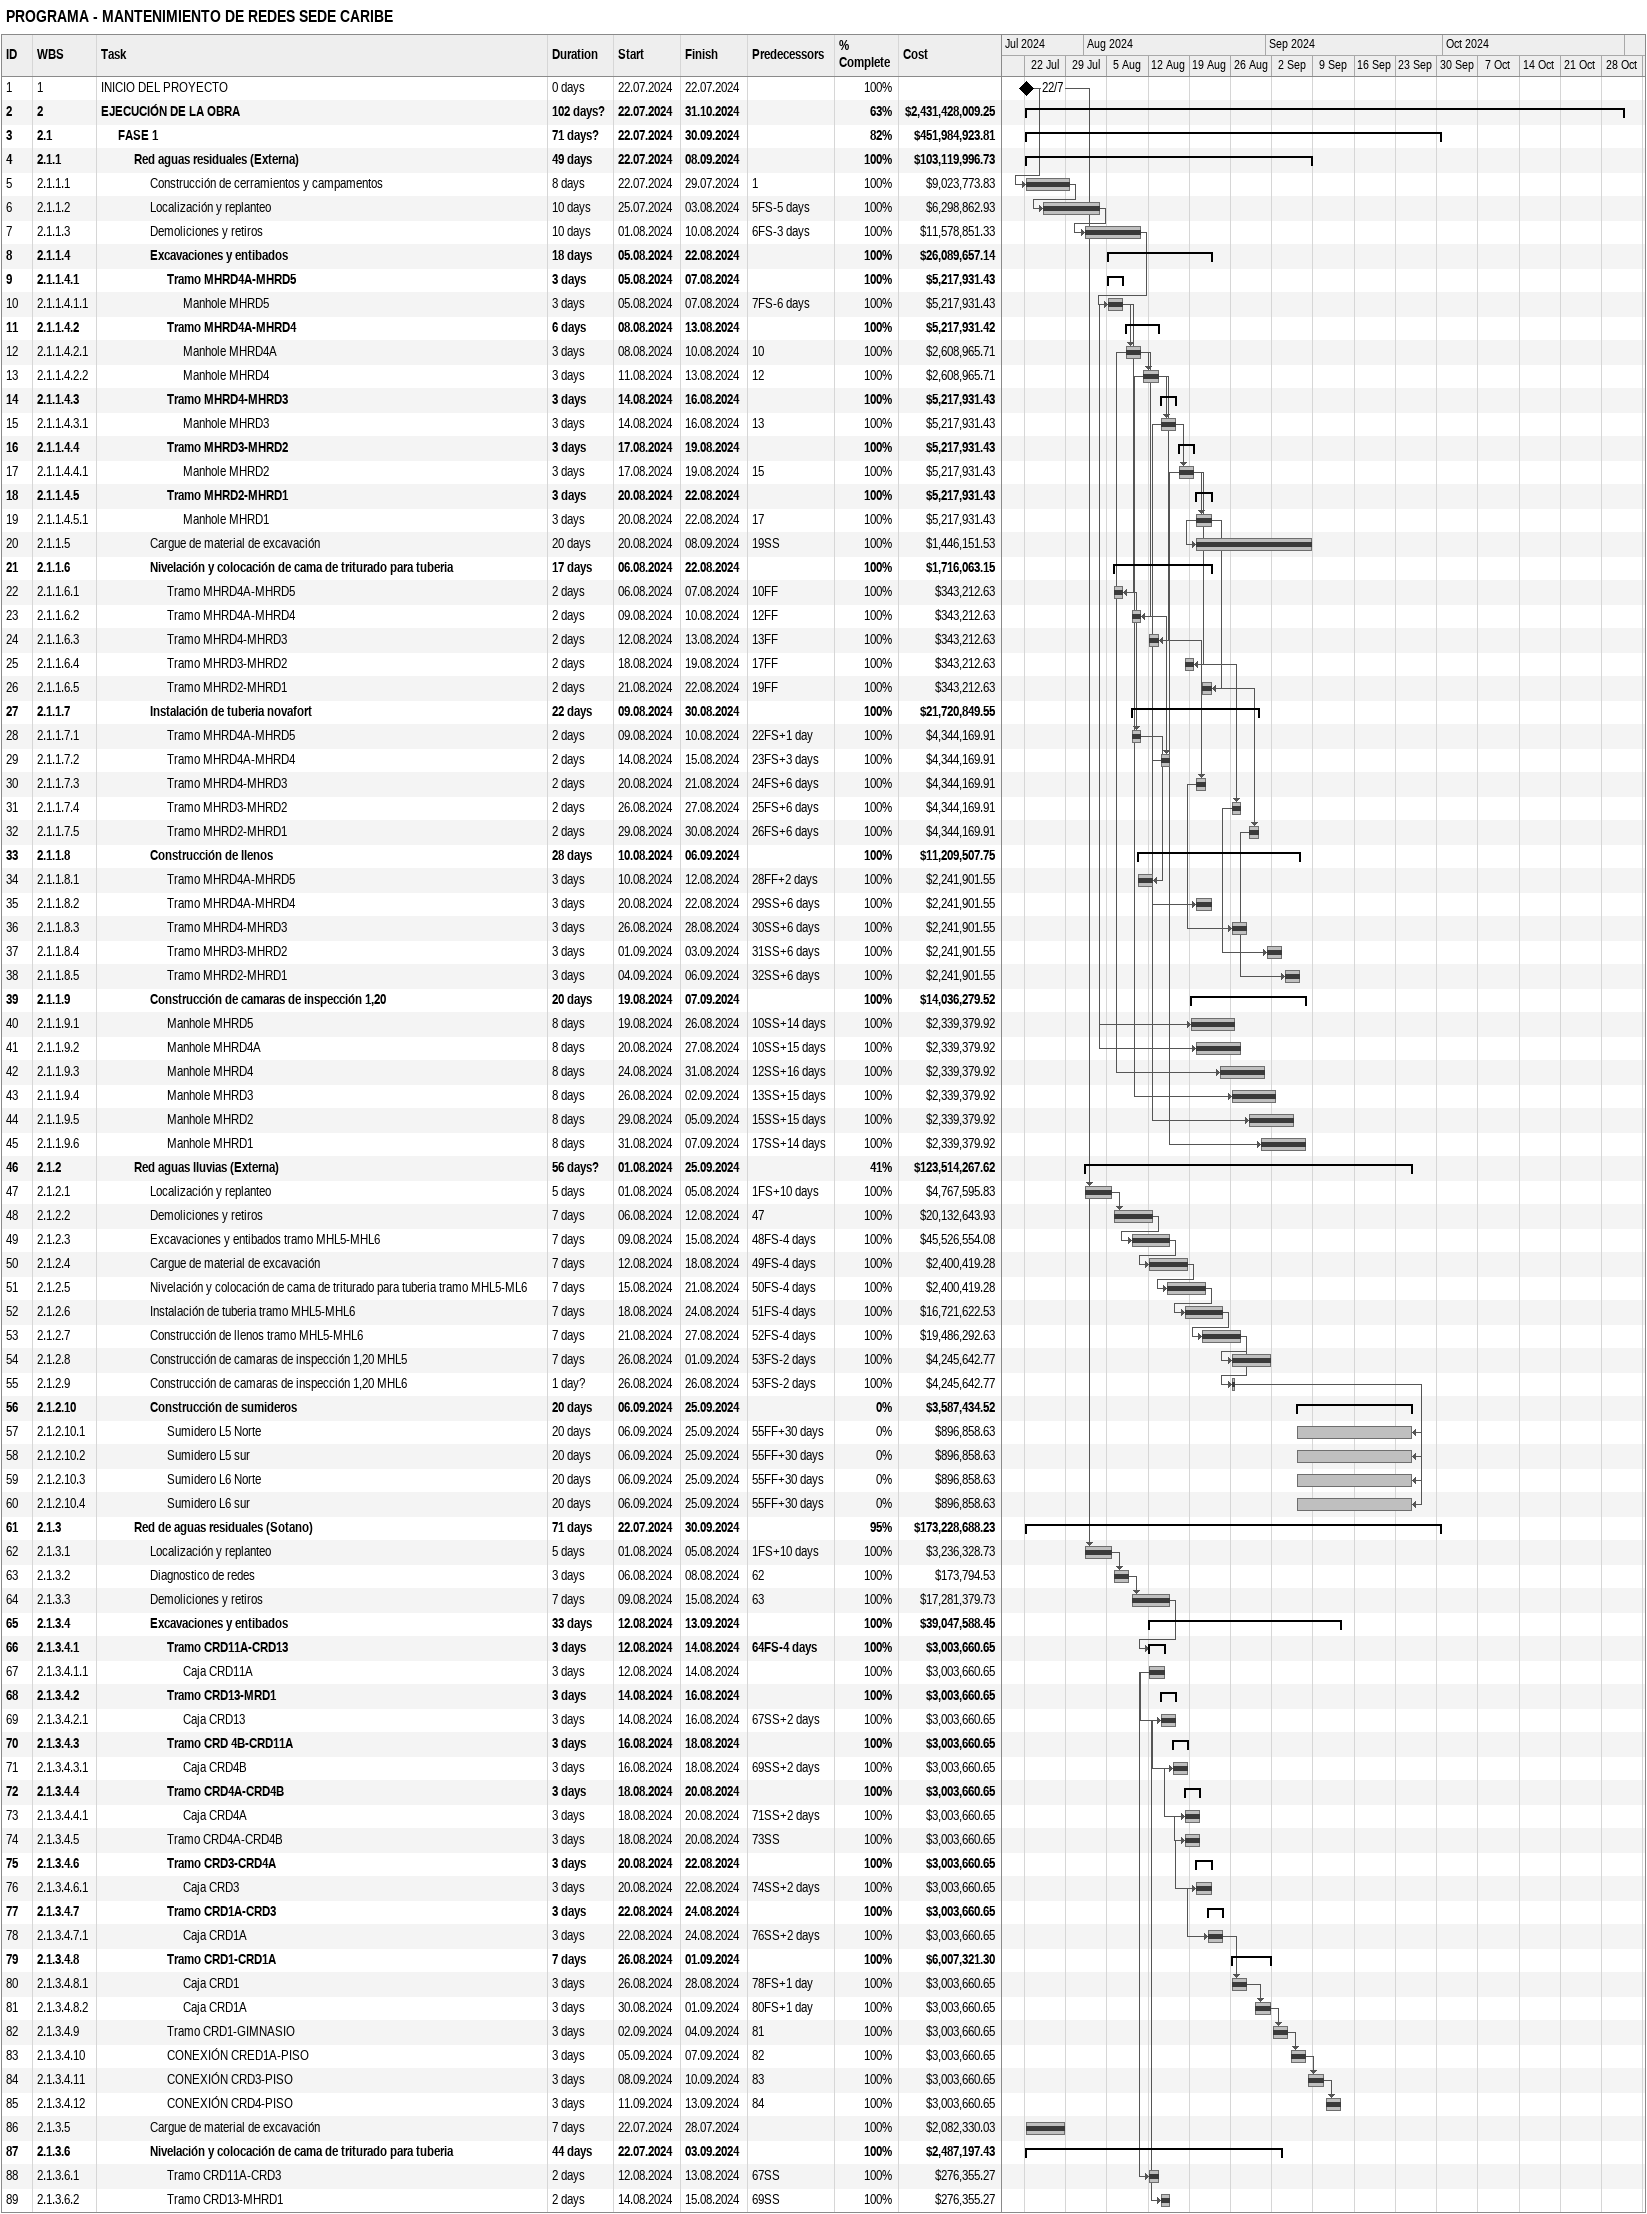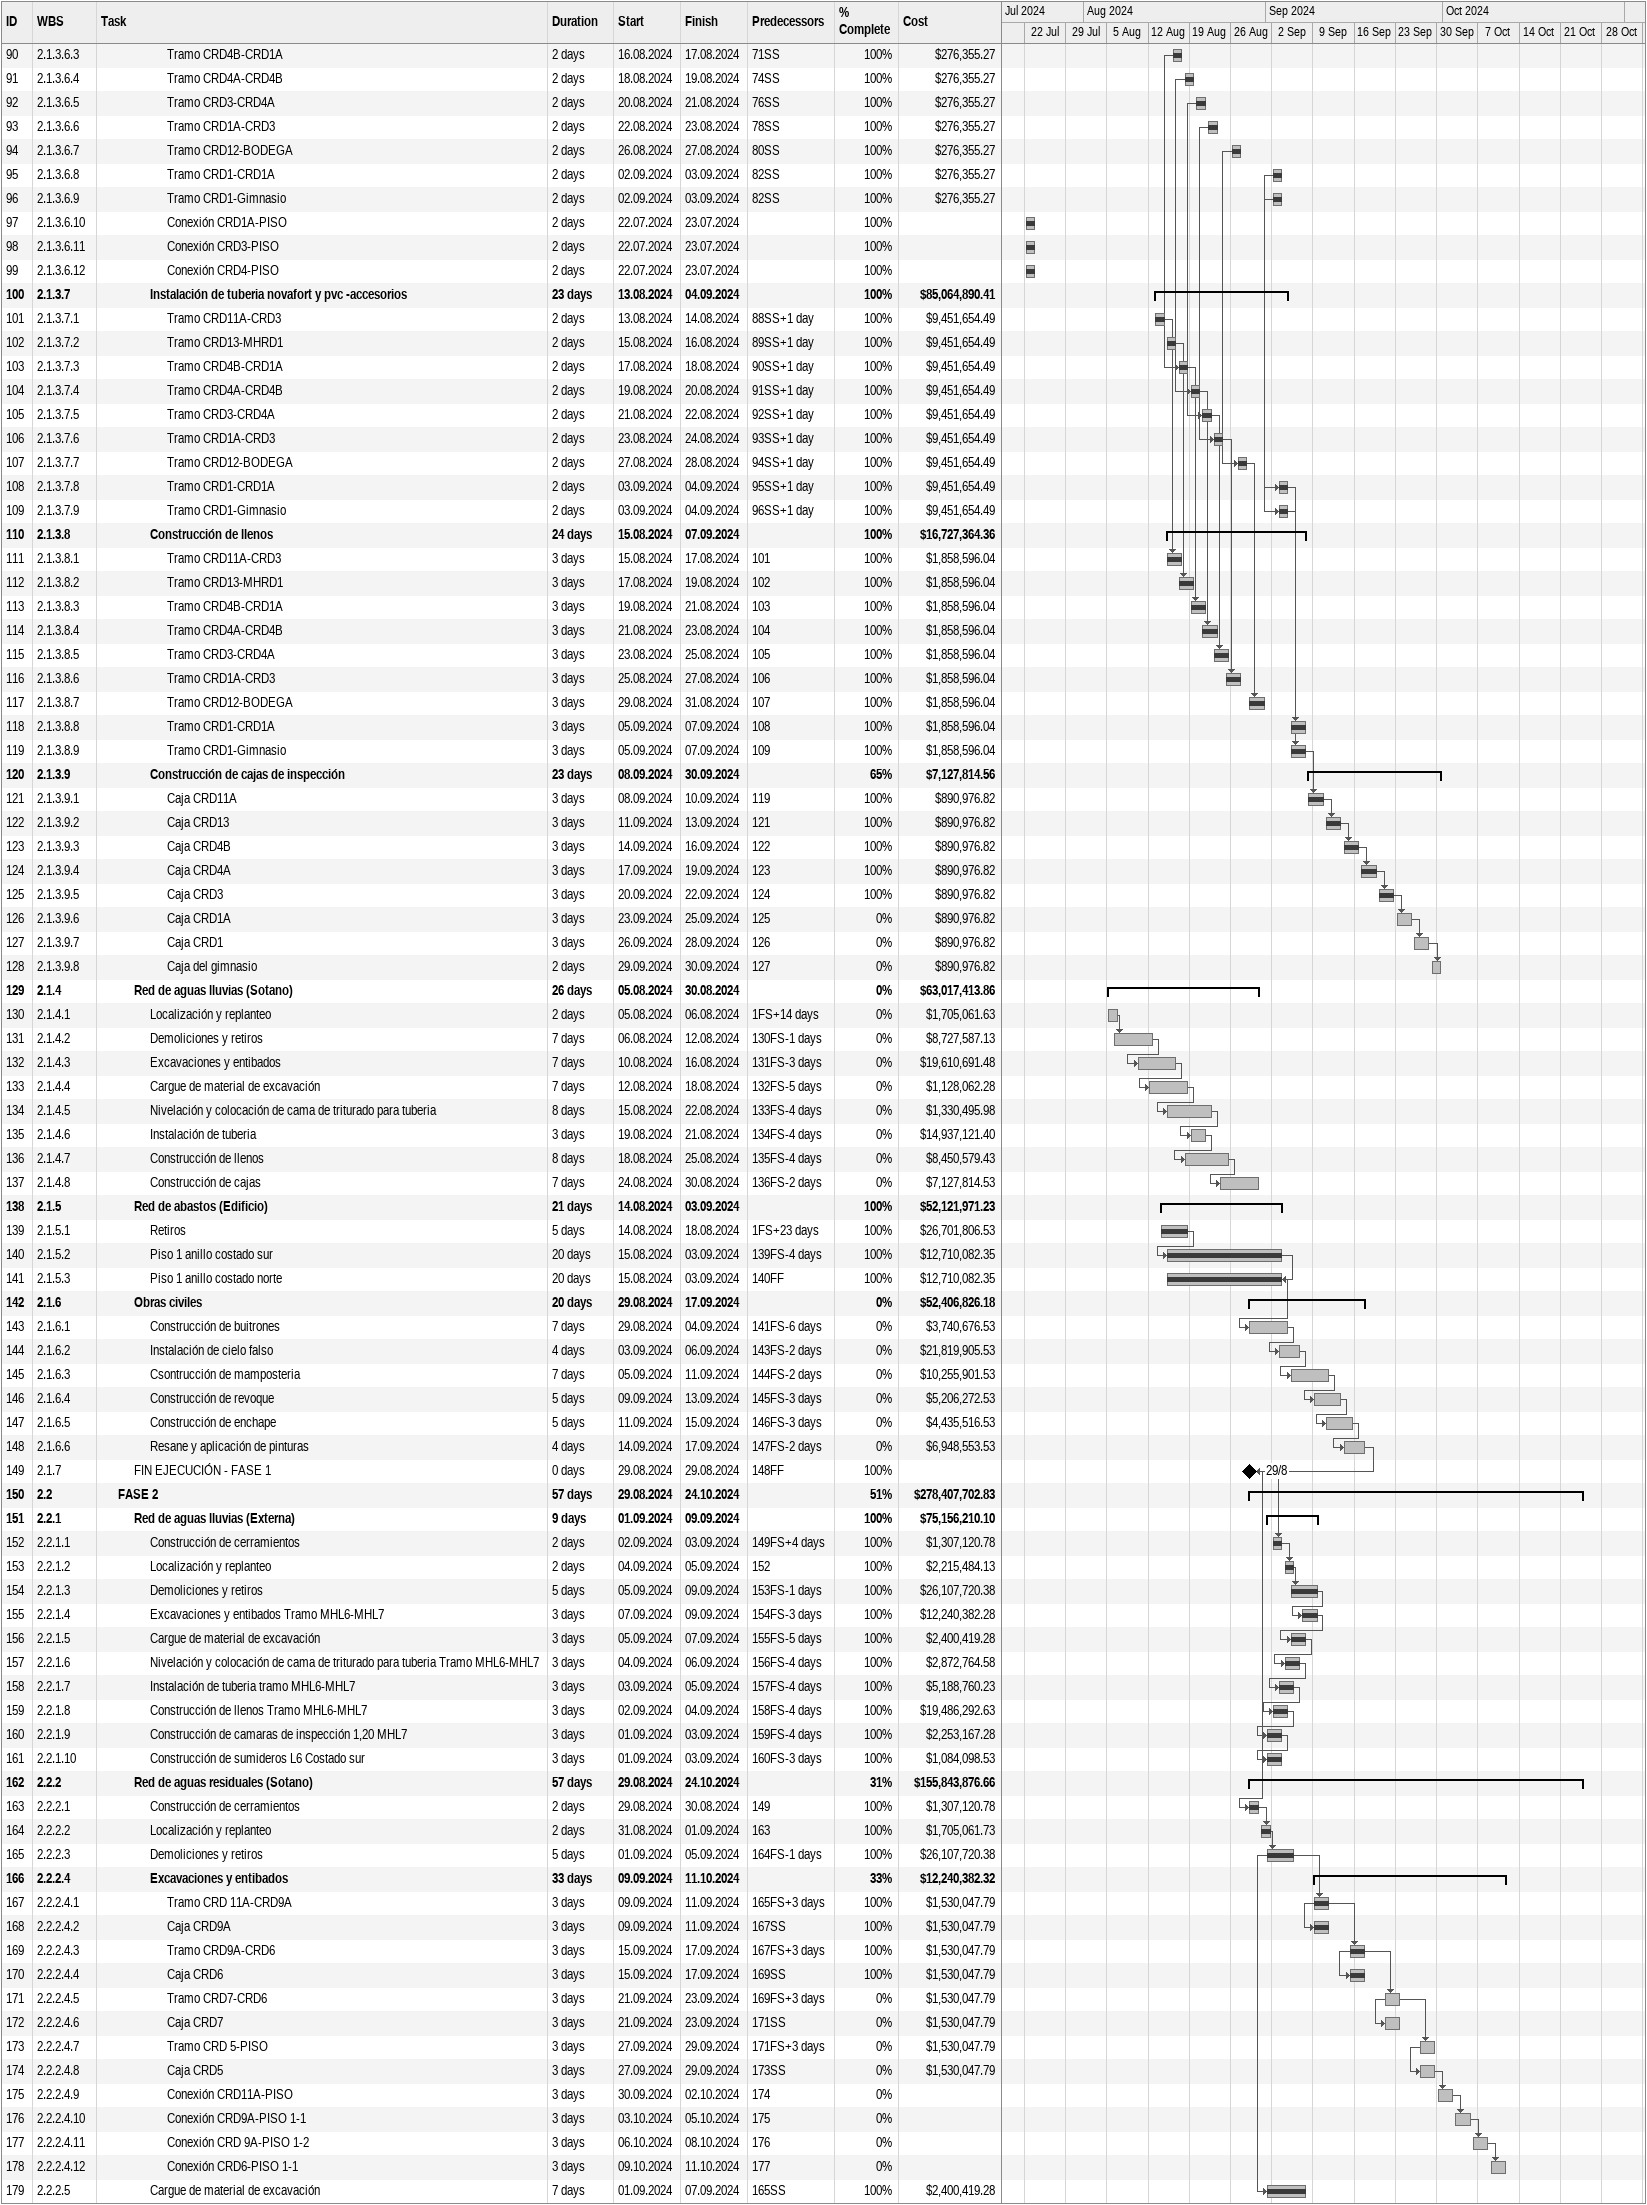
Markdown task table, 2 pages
PROGRAMA - MANTENIMIENTO DE REDES SEDE CARIBE

| ID | WBS | Task | Duration | Start | Finish | Predecessors | % complete | Cost ($) |
|---|---|---|---|---|---|---|---|---|
| 1 | 1 | INICIO DEL PROYECTO | 0d | 2024-07-22 | 2024-07-22 |  | 100 |  |
| 2 | 2 | **EJECUCIÓN DE LA OBRA** | 102d? | 2024-07-22 | 2024-10-31 |  | 63 | 2431428009.25 |
| 3 | 2.1 | **FASE 1** | 71d? | 2024-07-22 | 2024-09-30 |  | 82 | 451984923.81 |
| 4 | 2.1.1 | **Red aguas residuales (Externa)** | 49d | 2024-07-22 | 2024-09-08 |  | 100 | 103119996.73 |
| 5 | 2.1.1.1 | Construcción de cerramientos y campamentos | 8d | 2024-07-22 | 2024-07-29 | 1 | 100 | 9023773.83 |
| 6 | 2.1.1.2 | Localización y replanteo | 10d | 2024-07-25 | 2024-08-03 | 5FS-5d | 100 | 6298862.93 |
| 7 | 2.1.1.3 | Demoliciones y retiros | 10d | 2024-08-01 | 2024-08-10 | 6FS-3d | 100 | 11578851.33 |
| 8 | 2.1.1.4 | **Excavaciones y entibados** | 18d | 2024-08-05 | 2024-08-22 |  | 100 | 26089657.14 |
| 9 | 2.1.1.4.1 | **Tramo MHRD4A-MHRD5** | 3d | 2024-08-05 | 2024-08-07 |  | 100 | 5217931.43 |
| 10 | 2.1.1.4.1.1 | Manhole MHRD5 | 3d | 2024-08-05 | 2024-08-07 | 7FS-6d | 100 | 5217931.43 |
| 11 | 2.1.1.4.2 | **Tramo MHRD4A-MHRD4** | 6d | 2024-08-08 | 2024-08-13 |  | 100 | 5217931.42 |
| 12 | 2.1.1.4.2.1 | Manhole MHRD4A | 3d | 2024-08-08 | 2024-08-10 | 10 | 100 | 2608965.71 |
| 13 | 2.1.1.4.2.2 | Manhole MHRD4 | 3d | 2024-08-11 | 2024-08-13 | 12 | 100 | 2608965.71 |
| 14 | 2.1.1.4.3 | **Tramo MHRD4-MHRD3** | 3d | 2024-08-14 | 2024-08-16 |  | 100 | 5217931.43 |
| 15 | 2.1.1.4.3.1 | Manhole MHRD3 | 3d | 2024-08-14 | 2024-08-16 | 13 | 100 | 5217931.43 |
| 16 | 2.1.1.4.4 | **Tramo MHRD3-MHRD2** | 3d | 2024-08-17 | 2024-08-19 |  | 100 | 5217931.43 |
| 17 | 2.1.1.4.4.1 | Manhole MHRD2 | 3d | 2024-08-17 | 2024-08-19 | 15 | 100 | 5217931.43 |
| 18 | 2.1.1.4.5 | **Tramo MHRD2-MHRD1** | 3d | 2024-08-20 | 2024-08-22 |  | 100 | 5217931.43 |
| 19 | 2.1.1.4.5.1 | Manhole MHRD1 | 3d | 2024-08-20 | 2024-08-22 | 17 | 100 | 5217931.43 |
| 20 | 2.1.1.5 | Cargue de material de excavación | 20d | 2024-08-20 | 2024-09-08 | 19SS | 100 | 1446151.53 |
| 21 | 2.1.1.6 | **Nivelación y colocación de cama de triturado para tuberia** | 17d | 2024-08-06 | 2024-08-22 |  | 100 | 1716063.15 |
| 22 | 2.1.1.6.1 | Tramo MHRD4A-MHRD5 | 2d | 2024-08-06 | 2024-08-07 | 10FF | 100 | 343212.63 |
| 23 | 2.1.1.6.2 | Tramo MHRD4A-MHRD4 | 2d | 2024-08-09 | 2024-08-10 | 12FF | 100 | 343212.63 |
| 24 | 2.1.1.6.3 | Tramo MHRD4-MHRD3 | 2d | 2024-08-12 | 2024-08-13 | 13FF | 100 | 343212.63 |
| 25 | 2.1.1.6.4 | Tramo MHRD3-MHRD2 | 2d | 2024-08-18 | 2024-08-19 | 17FF | 100 | 343212.63 |
| 26 | 2.1.1.6.5 | Tramo MHRD2-MHRD1 | 2d | 2024-08-21 | 2024-08-22 | 19FF | 100 | 343212.63 |
| 27 | 2.1.1.7 | **Instalación de tuberia novafort** | 22d | 2024-08-09 | 2024-08-30 |  | 100 | 21720849.55 |
| 28 | 2.1.1.7.1 | Tramo MHRD4A-MHRD5 | 2d | 2024-08-09 | 2024-08-10 | 22FS+1d | 100 | 4344169.91 |
| 29 | 2.1.1.7.2 | Tramo MHRD4A-MHRD4 | 2d | 2024-08-14 | 2024-08-15 | 23FS+3d | 100 | 4344169.91 |
| 30 | 2.1.1.7.3 | Tramo MHRD4-MHRD3 | 2d | 2024-08-20 | 2024-08-21 | 24FS+6d | 100 | 4344169.91 |
| 31 | 2.1.1.7.4 | Tramo MHRD3-MHRD2 | 2d | 2024-08-26 | 2024-08-27 | 25FS+6d | 100 | 4344169.91 |
| 32 | 2.1.1.7.5 | Tramo MHRD2-MHRD1 | 2d | 2024-08-29 | 2024-08-30 | 26FS+6d | 100 | 4344169.91 |
| 33 | 2.1.1.8 | **Construcción de llenos** | 28d | 2024-08-10 | 2024-09-06 |  | 100 | 11209507.75 |
| 34 | 2.1.1.8.1 | Tramo MHRD4A-MHRD5 | 3d | 2024-08-10 | 2024-08-12 | 28FF+2d | 100 | 2241901.55 |
| 35 | 2.1.1.8.2 | Tramo MHRD4A-MHRD4 | 3d | 2024-08-20 | 2024-08-22 | 29SS+6d | 100 | 2241901.55 |
| 36 | 2.1.1.8.3 | Tramo MHRD4-MHRD3 | 3d | 2024-08-26 | 2024-08-28 | 30SS+6d | 100 | 2241901.55 |
| 37 | 2.1.1.8.4 | Tramo MHRD3-MHRD2 | 3d | 2024-09-01 | 2024-09-03 | 31SS+6d | 100 | 2241901.55 |
| 38 | 2.1.1.8.5 | Tramo MHRD2-MHRD1 | 3d | 2024-09-04 | 2024-09-06 | 32SS+6d | 100 | 2241901.55 |
| 39 | 2.1.1.9 | **Construcción de camaras de inspección 1,20** | 20d | 2024-08-19 | 2024-09-07 |  | 100 | 14036279.52 |
| 40 | 2.1.1.9.1 | Manhole MHRD5 | 8d | 2024-08-19 | 2024-08-26 | 10SS+14d | 100 | 2339379.92 |
| 41 | 2.1.1.9.2 | Manhole MHRD4A | 8d | 2024-08-20 | 2024-08-27 | 10SS+15d | 100 | 2339379.92 |
| 42 | 2.1.1.9.3 | Manhole MHRD4 | 8d | 2024-08-24 | 2024-08-31 | 12SS+16d | 100 | 2339379.92 |
| 43 | 2.1.1.9.4 | Manhole MHRD3 | 8d | 2024-08-26 | 2024-09-02 | 13SS+15d | 100 | 2339379.92 |
| 44 | 2.1.1.9.5 | Manhole MHRD2 | 8d | 2024-08-29 | 2024-09-05 | 15SS+15d | 100 | 2339379.92 |
| 45 | 2.1.1.9.6 | Manhole MHRD1 | 8d | 2024-08-31 | 2024-09-07 | 17SS+14d | 100 | 2339379.92 |
| 46 | 2.1.2 | **Red aguas lluvias (Externa)** | 56d? | 2024-08-01 | 2024-09-25 |  | 41 | 123514267.62 |
| 47 | 2.1.2.1 | Localización y replanteo | 5d | 2024-08-01 | 2024-08-05 | 1FS+10d | 100 | 4767595.83 |
| 48 | 2.1.2.2 | Demoliciones y retiros | 7d | 2024-08-06 | 2024-08-12 | 47 | 100 | 20132643.93 |
| 49 | 2.1.2.3 | Excavaciones y entibados tramo MHL5-MHL6 | 7d | 2024-08-09 | 2024-08-15 | 48FS-4d | 100 | 45526554.08 |
| 50 | 2.1.2.4 | Cargue de material de excavación | 7d | 2024-08-12 | 2024-08-18 | 49FS-4d | 100 | 2400419.28 |
| 51 | 2.1.2.5 | Nivelación y colocación de cama de triturado para tuberia tramo MHL5-ML6 | 7d | 2024-08-15 | 2024-08-21 | 50FS-4d | 100 | 2400419.28 |
| 52 | 2.1.2.6 | Instalación de tuberia tramo MHL5-MHL6 | 7d | 2024-08-18 | 2024-08-24 | 51FS-4d | 100 | 16721622.53 |
| 53 | 2.1.2.7 | Construcción de llenos tramo MHL5-MHL6 | 7d | 2024-08-21 | 2024-08-27 | 52FS-4d | 100 | 19486292.63 |
| 54 | 2.1.2.8 | Construcción de camaras de inspección 1,20 MHL5 | 7d | 2024-08-26 | 2024-09-01 | 53FS-2d | 100 | 4245642.77 |
| 55 | 2.1.2.9 | Construcción de camaras de inspección 1,20 MHL6 | 1d? | 2024-08-26 | 2024-08-26 | 53FS-2d | 100 | 4245642.77 |
| 56 | 2.1.2.10 | **Construcción de sumideros** | 20d | 2024-09-06 | 2024-09-25 |  | 0 | 3587434.52 |
| 57 | 2.1.2.10.1 | Sumidero L5 Norte | 20d | 2024-09-06 | 2024-09-25 | 55FF+30d | 0 | 896858.63 |
| 58 | 2.1.2.10.2 | Sumidero L5 sur | 20d | 2024-09-06 | 2024-09-25 | 55FF+30d | 0 | 896858.63 |
| 59 | 2.1.2.10.3 | Sumidero L6 Norte | 20d | 2024-09-06 | 2024-09-25 | 55FF+30d | 0 | 896858.63 |
| 60 | 2.1.2.10.4 | Sumidero L6 sur | 20d | 2024-09-06 | 2024-09-25 | 55FF+30d | 0 | 896858.63 |
| 61 | 2.1.3 | **Red de aguas residuales (Sotano)** | 71d | 2024-07-22 | 2024-09-30 |  | 95 | 173228688.23 |
| 62 | 2.1.3.1 | Localización y replanteo | 5d | 2024-08-01 | 2024-08-05 | 1FS+10d | 100 | 3236328.73 |
| 63 | 2.1.3.2 | Diagnostico de redes | 3d | 2024-08-06 | 2024-08-08 | 62 | 100 | 173794.53 |
| 64 | 2.1.3.3 | Demoliciones y retiros | 7d | 2024-08-09 | 2024-08-15 | 63 | 100 | 17281379.73 |
| 65 | 2.1.3.4 | **Excavaciones y entibados** | 33d | 2024-08-12 | 2024-09-13 |  | 100 | 39047588.45 |
| 66 | 2.1.3.4.1 | **Tramo CRD11A-CRD13** | 3d | 2024-08-12 | 2024-08-14 | 64FS-4d | 100 | 3003660.65 |
| 67 | 2.1.3.4.1.1 | Caja CRD11A | 3d | 2024-08-12 | 2024-08-14 |  | 100 | 3003660.65 |
| 68 | 2.1.3.4.2 | **Tramo CRD13-MRD1** | 3d | 2024-08-14 | 2024-08-16 |  | 100 | 3003660.65 |
| 69 | 2.1.3.4.2.1 | Caja CRD13 | 3d | 2024-08-14 | 2024-08-16 | 67SS+2d | 100 | 3003660.65 |
| 70 | 2.1.3.4.3 | **Tramo CRD 4B-CRD11A** | 3d | 2024-08-16 | 2024-08-18 |  | 100 | 3003660.65 |
| 71 | 2.1.3.4.3.1 | Caja CRD4B | 3d | 2024-08-16 | 2024-08-18 | 69SS+2d | 100 | 3003660.65 |
| 72 | 2.1.3.4.4 | **Tramo CRD4A-CRD4B** | 3d | 2024-08-18 | 2024-08-20 |  | 100 | 3003660.65 |
| 73 | 2.1.3.4.4.1 | Caja CRD4A | 3d | 2024-08-18 | 2024-08-20 | 71SS+2d | 100 | 3003660.65 |
| 74 | 2.1.3.4.5 | Tramo CRD4A-CRD4B | 3d | 2024-08-18 | 2024-08-20 | 73SS | 100 | 3003660.65 |
| 75 | 2.1.3.4.6 | **Tramo CRD3-CRD4A** | 3d | 2024-08-20 | 2024-08-22 |  | 100 | 3003660.65 |
| 76 | 2.1.3.4.6.1 | Caja CRD3 | 3d | 2024-08-20 | 2024-08-22 | 74SS+2d | 100 | 3003660.65 |
| 77 | 2.1.3.4.7 | **Tramo CRD1A-CRD3** | 3d | 2024-08-22 | 2024-08-24 |  | 100 | 3003660.65 |
| 78 | 2.1.3.4.7.1 | Caja CRD1A | 3d | 2024-08-22 | 2024-08-24 | 76SS+2d | 100 | 3003660.65 |
| 79 | 2.1.3.4.8 | **Tramo CRD1-CRD1A** | 7d | 2024-08-26 | 2024-09-01 |  | 100 | 6007321.30 |
| 80 | 2.1.3.4.8.1 | Caja CRD1 | 3d | 2024-08-26 | 2024-08-28 | 78FS+1d | 100 | 3003660.65 |
| 81 | 2.1.3.4.8.2 | Caja CRD1A | 3d | 2024-08-30 | 2024-09-01 | 80FS+1d | 100 | 3003660.65 |
| 82 | 2.1.3.4.9 | Tramo CRD1-GIMNASIO | 3d | 2024-09-02 | 2024-09-04 | 81 | 100 | 3003660.65 |
| 83 | 2.1.3.4.10 | CONEXIÓN CRED1A-PISO | 3d | 2024-09-05 | 2024-09-07 | 82 | 100 | 3003660.65 |
| 84 | 2.1.3.4.11 | CONEXIÓN CRD3-PISO | 3d | 2024-09-08 | 2024-09-10 | 83 | 100 | 3003660.65 |
| 85 | 2.1.3.4.12 | CONEXIÓN CRD4-PISO | 3d | 2024-09-11 | 2024-09-13 | 84 | 100 | 3003660.65 |
| 86 | 2.1.3.5 | Cargue de material de excavación | 7d | 2024-07-22 | 2024-07-28 |  | 100 | 2082330.03 |
| 87 | 2.1.3.6 | **Nivelación y colocación de cama de triturado para tuberia** | 44d | 2024-07-22 | 2024-09-03 |  | 100 | 2487197.43 |
| 88 | 2.1.3.6.1 | Tramo CRD11A-CRD3 | 2d | 2024-08-12 | 2024-08-13 | 67SS | 100 | 276355.27 |
| 89 | 2.1.3.6.2 | Tramo CRD13-MHRD1 | 2d | 2024-08-14 | 2024-08-15 | 69SS | 100 | 276355.27 |
| 90 | 2.1.3.6.3 | Tramo CRD4B-CRD1A | 2d | 2024-08-16 | 2024-08-17 | 71SS | 100 | 276355.27 |
| 91 | 2.1.3.6.4 | Tramo CRD4A-CRD4B | 2d | 2024-08-18 | 2024-08-19 | 74SS | 100 | 276355.27 |
| 92 | 2.1.3.6.5 | Tramo CRD3-CRD4A | 2d | 2024-08-20 | 2024-08-21 | 76SS | 100 | 276355.27 |
| 93 | 2.1.3.6.6 | Tramo CRD1A-CRD3 | 2d | 2024-08-22 | 2024-08-23 | 78SS | 100 | 276355.27 |
| 94 | 2.1.3.6.7 | Tramo CRD12-BODEGA | 2d | 2024-08-26 | 2024-08-27 | 80SS | 100 | 276355.27 |
| 95 | 2.1.3.6.8 | Tramo CRD1-CRD1A | 2d | 2024-09-02 | 2024-09-03 | 82SS | 100 | 276355.27 |
| 96 | 2.1.3.6.9 | Tramo CRD1-Gimnasio | 2d | 2024-09-02 | 2024-09-03 | 82SS | 100 | 276355.27 |
| 97 | 2.1.3.6.10 | Conexión CRD1A-PISO | 2d | 2024-07-22 | 2024-07-23 |  | 100 |  |
| 98 | 2.1.3.6.11 | Conexión CRD3-PISO | 2d | 2024-07-22 | 2024-07-23 |  | 100 |  |
| 99 | 2.1.3.6.12 | Conexión CRD4-PISO | 2d | 2024-07-22 | 2024-07-23 |  | 100 |  |
| 100 | 2.1.3.7 | **Instalación de tuberia novafort y pvc -accesorios** | 23d | 2024-08-13 | 2024-09-04 |  | 100 | 85064890.41 |
| 101 | 2.1.3.7.1 | Tramo CRD11A-CRD3 | 2d | 2024-08-13 | 2024-08-14 | 88SS+1d | 100 | 9451654.49 |
| 102 | 2.1.3.7.2 | Tramo CRD13-MHRD1 | 2d | 2024-08-15 | 2024-08-16 | 89SS+1d | 100 | 9451654.49 |
| 103 | 2.1.3.7.3 | Tramo CRD4B-CRD1A | 2d | 2024-08-17 | 2024-08-18 | 90SS+1d | 100 | 9451654.49 |
| 104 | 2.1.3.7.4 | Tramo CRD4A-CRD4B | 2d | 2024-08-19 | 2024-08-20 | 91SS+1d | 100 | 9451654.49 |
| 105 | 2.1.3.7.5 | Tramo CRD3-CRD4A | 2d | 2024-08-21 | 2024-08-22 | 92SS+1d | 100 | 9451654.49 |
| 106 | 2.1.3.7.6 | Tramo CRD1A-CRD3 | 2d | 2024-08-23 | 2024-08-24 | 93SS+1d | 100 | 9451654.49 |
| 107 | 2.1.3.7.7 | Tramo CRD12-BODEGA | 2d | 2024-08-27 | 2024-08-28 | 94SS+1d | 100 | 9451654.49 |
| 108 | 2.1.3.7.8 | Tramo CRD1-CRD1A | 2d | 2024-09-03 | 2024-09-04 | 95SS+1d | 100 | 9451654.49 |
| 109 | 2.1.3.7.9 | Tramo CRD1-Gimnasio | 2d | 2024-09-03 | 2024-09-04 | 96SS+1d | 100 | 9451654.49 |
| 110 | 2.1.3.8 | **Construcción de llenos** | 24d | 2024-08-15 | 2024-09-07 |  | 100 | 16727364.36 |
| 111 | 2.1.3.8.1 | Tramo CRD11A-CRD3 | 3d | 2024-08-15 | 2024-08-17 | 101 | 100 | 1858596.04 |
| 112 | 2.1.3.8.2 | Tramo CRD13-MHRD1 | 3d | 2024-08-17 | 2024-08-19 | 102 | 100 | 1858596.04 |
| 113 | 2.1.3.8.3 | Tramo CRD4B-CRD1A | 3d | 2024-08-19 | 2024-08-21 | 103 | 100 | 1858596.04 |
| 114 | 2.1.3.8.4 | Tramo CRD4A-CRD4B | 3d | 2024-08-21 | 2024-08-23 | 104 | 100 | 1858596.04 |
| 115 | 2.1.3.8.5 | Tramo CRD3-CRD4A | 3d | 2024-08-23 | 2024-08-25 | 105 | 100 | 1858596.04 |
| 116 | 2.1.3.8.6 | Tramo CRD1A-CRD3 | 3d | 2024-08-25 | 2024-08-27 | 106 | 100 | 1858596.04 |
| 117 | 2.1.3.8.7 | Tramo CRD12-BODEGA | 3d | 2024-08-29 | 2024-08-31 | 107 | 100 | 1858596.04 |
| 118 | 2.1.3.8.8 | Tramo CRD1-CRD1A | 3d | 2024-09-05 | 2024-09-07 | 108 | 100 | 1858596.04 |
| 119 | 2.1.3.8.9 | Tramo CRD1-Gimnasio | 3d | 2024-09-05 | 2024-09-07 | 109 | 100 | 1858596.04 |
| 120 | 2.1.3.9 | **Construcción de cajas de inspección** | 23d | 2024-09-08 | 2024-09-30 |  | 65 | 7127814.56 |
| 121 | 2.1.3.9.1 | Caja CRD11A | 3d | 2024-09-08 | 2024-09-10 | 119 | 100 | 890976.82 |
| 122 | 2.1.3.9.2 | Caja CRD13 | 3d | 2024-09-11 | 2024-09-13 | 121 | 100 | 890976.82 |
| 123 | 2.1.3.9.3 | Caja CRD4B | 3d | 2024-09-14 | 2024-09-16 | 122 | 100 | 890976.82 |
| 124 | 2.1.3.9.4 | Caja CRD4A | 3d | 2024-09-17 | 2024-09-19 | 123 | 100 | 890976.82 |
| 125 | 2.1.3.9.5 | Caja CRD3 | 3d | 2024-09-20 | 2024-09-22 | 124 | 100 | 890976.82 |
| 126 | 2.1.3.9.6 | Caja CRD1A | 3d | 2024-09-23 | 2024-09-25 | 125 | 0 | 890976.82 |
| 127 | 2.1.3.9.7 | Caja CRD1 | 3d | 2024-09-26 | 2024-09-28 | 126 | 0 | 890976.82 |
| 128 | 2.1.3.9.8 | Caja del gimnasio | 2d | 2024-09-29 | 2024-09-30 | 127 | 0 | 890976.82 |
| 129 | 2.1.4 | **Red de aguas lluvias (Sotano)** | 26d | 2024-08-05 | 2024-08-30 |  | 0 | 63017413.86 |
| 130 | 2.1.4.1 | Localización y replanteo | 2d | 2024-08-05 | 2024-08-06 | 1FS+14d | 0 | 1705061.63 |
| 131 | 2.1.4.2 | Demoliciones y retiros | 7d | 2024-08-06 | 2024-08-12 | 130FS-1d | 0 | 8727587.13 |
| 132 | 2.1.4.3 | Excavaciones y entibados | 7d | 2024-08-10 | 2024-08-16 | 131FS-3d | 0 | 19610691.48 |
| 133 | 2.1.4.4 | Cargue de material de excavación | 7d | 2024-08-12 | 2024-08-18 | 132FS-5d | 0 | 1128062.28 |
| 134 | 2.1.4.5 | Nivelación y colocación de cama de triturado para tuberia | 8d | 2024-08-15 | 2024-08-22 | 133FS-4d | 0 | 1330495.98 |
| 135 | 2.1.4.6 | Instalación de tuberia | 3d | 2024-08-19 | 2024-08-21 | 134FS-4d | 0 | 14937121.40 |
| 136 | 2.1.4.7 | Construcción de llenos | 8d | 2024-08-18 | 2024-08-25 | 135FS-4d | 0 | 8450579.43 |
| 137 | 2.1.4.8 | Construcción de cajas | 7d | 2024-08-24 | 2024-08-30 | 136FS-2d | 0 | 7127814.53 |
| 138 | 2.1.5 | **Red de abastos (Edificio)** | 21d | 2024-08-14 | 2024-09-03 |  | 100 | 52121971.23 |
| 139 | 2.1.5.1 | Retiros | 5d | 2024-08-14 | 2024-08-18 | 1FS+23d | 100 | 26701806.53 |
| 140 | 2.1.5.2 | Piso 1 anillo costado sur | 20d | 2024-08-15 | 2024-09-03 | 139FS-4d | 100 | 12710082.35 |
| 141 | 2.1.5.3 | Piso 1 anillo costado norte | 20d | 2024-08-15 | 2024-09-03 | 140FF | 100 | 12710082.35 |
| 142 | 2.1.6 | **Obras civiles** | 20d | 2024-08-29 | 2024-09-17 |  | 0 | 52406826.18 |
| 143 | 2.1.6.1 | Construcción de buitrones | 7d | 2024-08-29 | 2024-09-04 | 141FS-6d | 0 | 3740676.53 |
| 144 | 2.1.6.2 | Instalación de cielo falso | 4d | 2024-09-03 | 2024-09-06 | 143FS-2d | 0 | 21819905.53 |
| 145 | 2.1.6.3 | Csontrucción de mamposteria | 7d | 2024-09-05 | 2024-09-11 | 144FS-2d | 0 | 10255901.53 |
| 146 | 2.1.6.4 | Construcción de revoque | 5d | 2024-09-09 | 2024-09-13 | 145FS-3d | 0 | 5206272.53 |
| 147 | 2.1.6.5 | Construcción de enchape | 5d | 2024-09-11 | 2024-09-15 | 146FS-3d | 0 | 4435516.53 |
| 148 | 2.1.6.6 | Resane y aplicación de pinturas | 4d | 2024-09-14 | 2024-09-17 | 147FS-2d | 0 | 6948553.53 |
| 149 | 2.1.7 | FIN EJECUCIÓN - FASE 1 | 0d | 2024-08-29 | 2024-08-29 | 148FF | 100 |  |
| 150 | 2.2 | **FASE 2** | 57d | 2024-08-29 | 2024-10-24 |  | 51 | 278407702.83 |
| 151 | 2.2.1 | **Red de aguas lluvias (Externa)** | 9d | 2024-09-01 | 2024-09-09 |  | 100 | 75156210.10 |
| 152 | 2.2.1.1 | Construcción de cerramientos | 2d | 2024-09-02 | 2024-09-03 | 149FS+4d | 100 | 1307120.78 |
| 153 | 2.2.1.2 | Localización y replanteo | 2d | 2024-09-04 | 2024-09-05 | 152 | 100 | 2215484.13 |
| 154 | 2.2.1.3 | Demoliciones y retiros | 5d | 2024-09-05 | 2024-09-09 | 153FS-1d | 100 | 26107720.38 |
| 155 | 2.2.1.4 | Excavaciones y entibados Tramo MHL6-MHL7 | 3d | 2024-09-07 | 2024-09-09 | 154FS-3d | 100 | 12240382.28 |
| 156 | 2.2.1.5 | Cargue de material de excavación | 3d | 2024-09-05 | 2024-09-07 | 155FS-5d | 100 | 2400419.28 |
| 157 | 2.2.1.6 | Nivelación y colocación de cama de triturado para tuberia Tramo MHL6-MHL7 | 3d | 2024-09-04 | 2024-09-06 | 156FS-4d | 100 | 2872764.58 |
| 158 | 2.2.1.7 | Instalación de tuberia tramo MHL6-MHL7 | 3d | 2024-09-03 | 2024-09-05 | 157FS-4d | 100 | 5188760.23 |
| 159 | 2.2.1.8 | Construcción de llenos Tramo MHL6-MHL7 | 3d | 2024-09-02 | 2024-09-04 | 158FS-4d | 100 | 19486292.63 |
| 160 | 2.2.1.9 | Construcción de camaras de inspección 1,20 MHL7 | 3d | 2024-09-01 | 2024-09-03 | 159FS-4d | 100 | 2253167.28 |
| 161 | 2.2.1.10 | Construcción de sumideros L6 Costado sur | 3d | 2024-09-01 | 2024-09-03 | 160FS-3d | 100 | 1084098.53 |
| 162 | 2.2.2 | **Red de aguas residuales (Sotano)** | 57d | 2024-08-29 | 2024-10-24 |  | 31 | 155843876.66 |
| 163 | 2.2.2.1 | Construcción de cerramientos | 2d | 2024-08-29 | 2024-08-30 | 149 | 100 | 1307120.78 |
| 164 | 2.2.2.2 | Localización y replanteo | 2d | 2024-08-31 | 2024-09-01 | 163 | 100 | 1705061.73 |
| 165 | 2.2.2.3 | Demoliciones y retiros | 5d | 2024-09-01 | 2024-09-05 | 164FS-1d | 100 | 26107720.38 |
| 166 | 2.2.2.4 | **Excavaciones y entibados** | 33d | 2024-09-09 | 2024-10-11 |  | 33 | 12240382.32 |
| 167 | 2.2.2.4.1 | Tramo CRD 11A-CRD9A | 3d | 2024-09-09 | 2024-09-11 | 165FS+3d | 100 | 1530047.79 |
| 168 | 2.2.2.4.2 | Caja CRD9A | 3d | 2024-09-09 | 2024-09-11 | 167SS | 100 | 1530047.79 |
| 169 | 2.2.2.4.3 | Tramo CRD9A-CRD6 | 3d | 2024-09-15 | 2024-09-17 | 167FS+3d | 100 | 1530047.79 |
| 170 | 2.2.2.4.4 | Caja CRD6 | 3d | 2024-09-15 | 2024-09-17 | 169SS | 100 | 1530047.79 |
| 171 | 2.2.2.4.5 | Tramo CRD7-CRD6 | 3d | 2024-09-21 | 2024-09-23 | 169FS+3d | 0 | 1530047.79 |
| 172 | 2.2.2.4.6 | Caja CRD7 | 3d | 2024-09-21 | 2024-09-23 | 171SS | 0 | 1530047.79 |
| 173 | 2.2.2.4.7 | Tramo CRD 5-PISO | 3d | 2024-09-27 | 2024-09-29 | 171FS+3d | 0 | 1530047.79 |
| 174 | 2.2.2.4.8 | Caja CRD5 | 3d | 2024-09-27 | 2024-09-29 | 173SS | 0 | 1530047.79 |
| 175 | 2.2.2.4.9 | Conexión CRD11A-PISO | 3d | 2024-09-30 | 2024-10-02 | 174 | 0 |  |
| 176 | 2.2.2.4.10 | Conexión CRD9A-PISO 1-1 | 3d | 2024-10-03 | 2024-10-05 | 175 | 0 |  |
| 177 | 2.2.2.4.11 | Conexión CRD 9A-PISO 1-2 | 3d | 2024-10-06 | 2024-10-08 | 176 | 0 |  |
| 178 | 2.2.2.4.12 | Conexión CRD6-PISO 1-1 | 3d | 2024-10-09 | 2024-10-11 | 177 | 0 |  |
| 179 | 2.2.2.5 | Cargue de material de excavación | 7d | 2024-09-01 | 2024-09-07 | 165SS | 100 | 2400419.28 |
